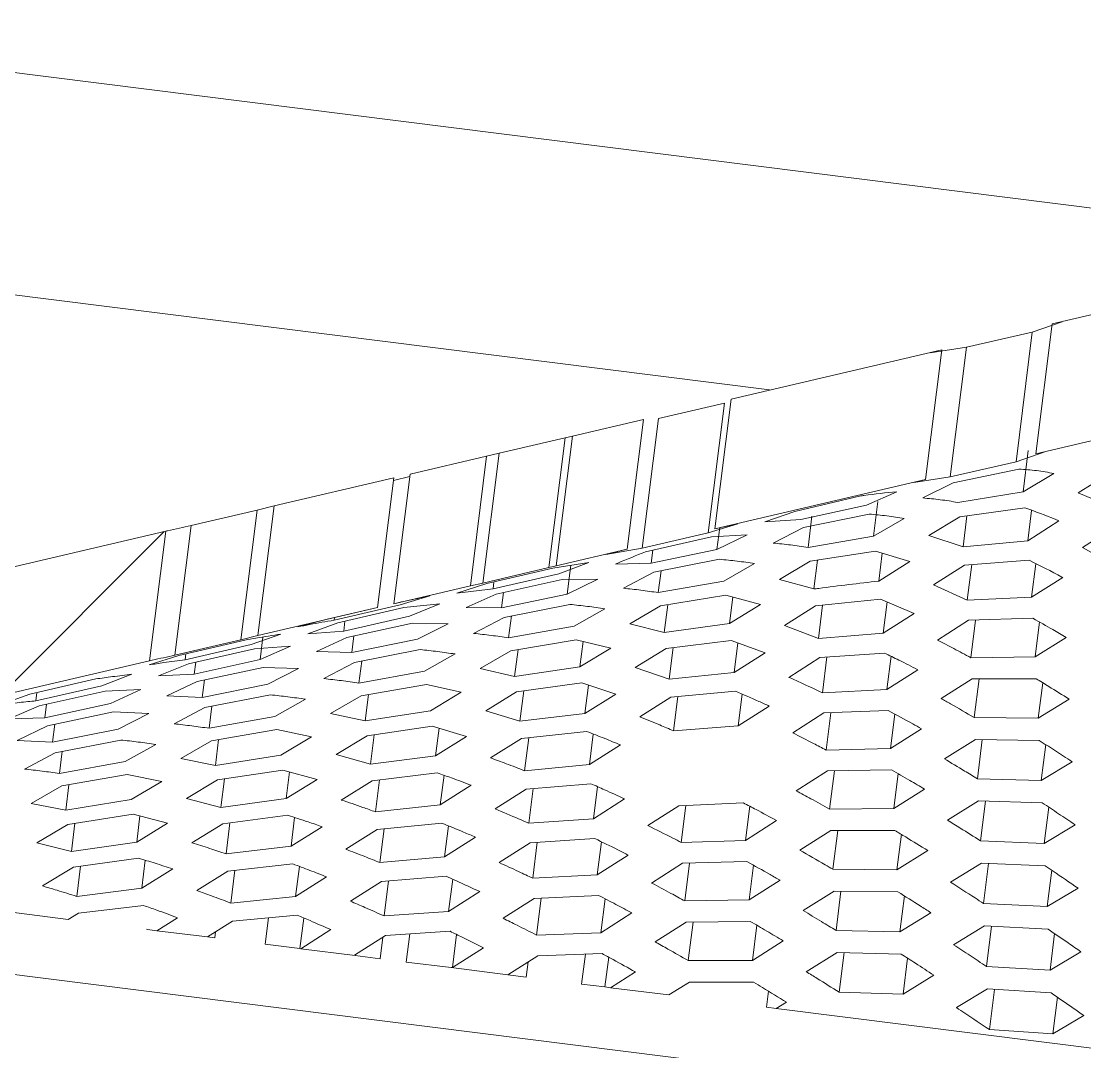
# Model space of a CAD drawing. Extents: x 14808 to 20058, y -13198 to -11680.
# Drawn here: x 18847.404 to 18849.573, y -12641.851 to -12639.749 of the extents above; entities that cross this region are included whole.
import ezdxf

# ---------------------------------------------------------------- set-up
doc = ezdxf.new("R2010")
doc.units = 0
doc.header["$LTSCALE"] = 7
doc.header["$MEASUREMENT"] = 0
doc.layers.get('0').update_dxf_attribs({"color": 2, "linetype": 'CONTINUOUS'})
pattern_1 = [(45, (19527.8971, -12569.0005), (-1.122532, 1.122532), [])]

msp = doc.modelspace()

# ---------------------------------------------------------------- hatches: boundary and pattern name
at = {"linetype": 'Continuous', "lineweight": 0}
h = msp.add_hatch(dxfattribs=at)
h.set_pattern_fill('ANSI31', scale=0.5, style=0)
h.set_pattern_definition(pattern_1)
h.paths.add_polyline_path([(18849.6316, -12640.3372), (18849.5067, -12640.3664), (18849.4734, -12640.6309), (18849.6449, -12640.5908), (18850.3001, -12640.6732), (18850.4563, -12640.7544), (18850.4895, -12640.4899), (18850.3757, -12640.4307)], flags=0)
h = msp.add_hatch(dxfattribs=at)
h.set_pattern_fill('ANSI31', scale=0.5, style=0)
h.set_pattern_definition(pattern_1)
h.paths.add_polyline_path([(18847.2781, -12641.1441), (18847.6656, -12641.0535), (18847.6989, -12640.789), (18847.3113, -12640.8796)], flags=0)
h = msp.add_hatch(dxfattribs=at)
h.set_pattern_fill('ANSI31', color=2, scale=20, style=0)
h.set_pattern_definition([(45, (42.8808, 0), (-1.76776695, 1.76776695), [])])
edge = h.paths.add_edge_path(flags=0)
edge.add_line((18849.0166, -12645.5512), (18849.6811, -12645.6347))
edge.add_arc((18849.7122, -12645.3867), 0.25, 262.8349, 347.4791)
edge.add_line((18849.9563, -12645.4409), (18850.3424, -12643.7021))
edge.add_line((18850.3424, -12643.7021), (18851.7067, -12643.8736))
edge.add_line((18851.7067, -12643.8736), (18851.6132, -12644.6178))
edge.add_line((18851.6132, -12644.6178), (18852.5155, -12644.7312))
edge.add_arc((18852.5779, -12644.2351), 0.5, 262.8349, 348.7493)
edge.add_line((18853.0682, -12644.3327), (18853.3197, -12643.0685))
edge.add_line((18853.3197, -12643.0685), (18854.0639, -12643.1621))
edge.add_line((18854.0639, -12643.1621), (18854.1886, -12642.1699))
edge.add_line((18854.1886, -12642.1699), (18853.8785, -12642.1309))
edge.add_line((18853.8785, -12642.1309), (18853.8318, -12642.503))
edge.add_line((18853.8318, -12642.503), (18853.8938, -12642.5108))
edge.add_line((18853.8938, -12642.5108), (18853.847, -12642.8828))
edge.add_line((18853.847, -12642.8828), (18852.9083, -12642.7648))
edge.add_line((18852.9083, -12642.7648), (18852.7773, -12643.8066))
edge.add_line((18852.7773, -12643.8066), (18852.1037, -12643.722))
edge.add_line((18852.1037, -12643.722), (18852.1567, -12643.3003))
edge.add_line((18852.1567, -12643.3003), (18848.1619, -12642.7981))
edge.add_line((18848.1619, -12642.7981), (18848.2398, -12642.178))
edge.add_line((18848.2398, -12642.178), (18847.2737, -12642.0565))
edge.add_line((18847.2737, -12642.0565), (18847.1428, -12643.0983))
edge.add_line((18847.1428, -12643.0983), (18846.4691, -12643.0136))
edge.add_line((18846.4691, -12643.0136), (18846.6001, -12641.9718))
edge.add_line((18846.6001, -12641.9718), (18845.6614, -12641.8538))
edge.add_line((18845.6614, -12641.8538), (18845.7082, -12641.4818))
edge.add_line((18845.7082, -12641.4818), (18845.7702, -12641.4896))
edge.add_line((18845.7702, -12641.4896), (18845.817, -12641.1175))
edge.add_line((18845.817, -12641.1175), (18845.5069, -12641.0785))
edge.add_line((18845.5069, -12641.0785), (18845.3822, -12642.0707))
edge.add_line((18845.3822, -12642.0707), (18846.1263, -12642.1642))
edge.add_line((18846.1263, -12642.1642), (18846.0571, -12643.4513))
edge.add_arc((18846.5564, -12643.4781), 0.5, 176.9205, 262.8349)
edge.add_line((18846.494, -12643.9742), (18847.3963, -12644.0877))
edge.add_line((18847.3963, -12644.0877), (18847.4899, -12643.3435))
edge.add_line((18847.4899, -12643.3435), (18848.8542, -12643.515))
edge.add_line((18848.8542, -12643.515), (18848.7979, -12645.2952))
edge.add_arc((18849.0478, -12645.3031), 0.25, 178.1908, 262.8349)

# ---------------------------------------------------------------- linework, layer by layer
at = {"color": 7, "linetype": 'Continuous', "lineweight": 15}
for p, q in [((18853.5013, -12640.6221), (18846.5559, -12639.749)), ((18848.9307, -12640.501), (18846.2518, -12640.1643)), ((18849.6316, -12640.3372), (18849.5067, -12640.3664)), ((18849.4665, -12640.3828), (18849.5273, -12640.3619)), ((18849.5067, -12640.3664), (18849.4734, -12640.6309)), ((18849.332, -12640.4136), (18849.4665, -12640.3828)), ((18849.4665, -12640.3828), (18849.4332, -12640.6473)), ((18849.282, -12640.4189), (18848.8521, -12640.5194)), ((18849.2487, -12640.6834), (18849.282, -12640.4189)), ((18849.2581, -12640.425), (18849.332, -12640.4136)), ((18849.332, -12640.4136), (18849.2987, -12640.6781)), ((18848.7039, -12640.5592), (18848.8385, -12640.5279)), ((18848.8385, -12640.5279), (18848.8052, -12640.7924)), ((18848.8521, -12640.5194), (18848.8189, -12640.7839)), ((18848.6734, -12640.5612), (18848.5285, -12640.5951)), ((18848.6401, -12640.8257), (18848.6734, -12640.5612)), ((18848.7039, -12640.5592), (18848.6706, -12640.8238)), ((18849.6449, -12640.5908), (18849.4734, -12640.6309)), ((18848.5136, -12640.5986), (18848.379, -12640.6302)), ((18848.5136, -12640.5986), (18848.4803, -12640.8632)), ((18848.4952, -12640.8596), (18848.5285, -12640.5951)), ((18848.5285, -12640.5951), (18848.5136, -12640.5986)), ((18848.3534, -12640.636), (18848.1976, -12640.6724)), ((18848.3534, -12640.636), (18848.3202, -12640.9005)), ((18848.379, -12640.6302), (18848.3457, -12640.8947)), ((18848.379, -12640.6302), (18848.3534, -12640.636)), ((18849.4332, -12640.6473), (18849.4941, -12640.6264)), ((18849.4583, -12640.6246), (18849.4477, -12640.7085)), ((18849.4941, -12640.6264), (18849.4734, -12640.6309)), ((18849.2987, -12640.6781), (18849.4332, -12640.6473)), ((18848.1969, -12640.6776), (18848.1635, -12640.6854)), ((18848.1643, -12640.9369), (18848.1976, -12640.6724)), ((18849.2248, -12640.6895), (18849.2987, -12640.6781)), ((18849.4393, -12640.6624), (18849.3051, -12640.6906)), ((18849.4477, -12640.7085), (18849.5106, -12640.6713)), ((18849.5603, -12640.711), (18849.6235, -12640.6712)), ((18848.1642, -12640.6802), (18847.9199, -12640.7373)), ((18848.1642, -12640.6802), (18848.1309, -12640.9447)), ((18849.2487, -12640.6834), (18848.8189, -12640.7839)), ((18849.2487, -12640.6834), (18849.2248, -12640.6895)), ((18849.3051, -12640.6906), (18849.243, -12640.7213)), ((18849.1164, -12640.7172), (18848.9818, -12640.7486)), ((18849.1284, -12640.7356), (18849.1899, -12640.7086)), ((18849.3143, -12640.7303), (18849.4477, -12640.7085)), ((18849.6291, -12640.7404), (18849.5603, -12640.711)), ((18847.8853, -12640.7458), (18847.9199, -12640.7373)), ((18847.9199, -12640.7373), (18847.8867, -12641.0018)), ((18848.994, -12640.7649), (18849.1284, -12640.7356)), ((18849.1514, -12640.7286), (18849.1425, -12640.7993)), ((18849.3186, -12640.7595), (18849.4515, -12640.7414)), ((18847.7507, -12640.7773), (18847.8853, -12640.7458)), ((18847.8853, -12640.7458), (18847.8521, -12641.0103)), ((18848.9818, -12640.7486), (18848.9209, -12640.7699)), ((18848.9209, -12640.7699), (18848.994, -12640.7649)), ((18849.1339, -12640.7541), (18848.9999, -12640.7814)), ((18849.017, -12640.7583), (18849.009, -12640.8222)), ((18849.1425, -12640.7993), (18849.2053, -12640.7631)), ((18849.2556, -12640.7978), (18849.3186, -12640.7595)), ((18849.3331, -12640.7575), (18849.3252, -12640.8208)), ((18849.4651, -12640.7466), (18849.4574, -12640.8084)), ((18847.7507, -12640.7773), (18847.7174, -12641.0419)), ((18848.8052, -12640.7924), (18848.8658, -12640.7737)), ((18848.8658, -12640.7737), (18848.8189, -12640.7839)), ((18848.8288, -12640.7818), (18848.8232, -12640.8261)), ((18848.9999, -12640.7814), (18848.9376, -12640.8133)), ((18849.5207, -12640.768), (18849.4574, -12640.8084)), ((18849.5685, -12640.8224), (18849.6318, -12640.782)), ((18847.6989, -12640.789), (18847.3113, -12640.8796)), ((18847.6656, -12641.0535), (18847.6989, -12640.789)), ((18848.6706, -12640.8238), (18848.8052, -12640.7924)), ((18848.8122, -12640.8003), (18848.6776, -12640.831)), ((18848.8851, -12640.7967), (18848.8122, -12640.8003)), ((18848.8232, -12640.8261), (18848.8851, -12640.7967)), ((18849.009, -12640.8222), (18849.1425, -12640.7993)), ((18849.3252, -12640.8208), (18849.2556, -12640.7978)), ((18849.4574, -12640.8084), (18849.3252, -12640.8208)), ((18848.6401, -12640.8257), (18848.4952, -12640.8596)), ((18848.5965, -12640.8368), (18848.6706, -12640.8238)), ((18848.6401, -12640.8257), (18848.5965, -12640.8368)), ((18848.6889, -12640.8545), (18848.8232, -12640.8261)), ((18848.6923, -12640.8276), (18848.6889, -12640.8545)), ((18849.0134, -12640.85), (18849.1467, -12640.8296)), ((18849.1467, -12640.8296), (18849.2164, -12640.8511)), ((18849.6362, -12640.8599), (18849.5685, -12640.8224)), ((18848.562, -12640.8528), (18848.4881, -12640.8641)), ((18848.501, -12640.8758), (18848.562, -12640.8528)), ((18848.8286, -12640.8462), (18848.6946, -12640.8729)), ((18848.9505, -12640.8874), (18849.0134, -12640.85)), ((18849.028, -12640.8478), (18849.0205, -12640.9069)), ((18849.1604, -12640.8339), (18849.1532, -12640.8908)), ((18849.2164, -12640.8511), (18849.1532, -12640.8908)), ((18849.3284, -12640.8582), (18849.4603, -12640.8484)), ((18848.4803, -12640.8632), (18848.3457, -12640.8947)), ((18848.4881, -12640.8641), (18848.3535, -12640.8957)), ((18848.4952, -12640.8596), (18848.4803, -12640.8632)), ((18848.5253, -12640.8584), (18848.5179, -12640.9174)), ((18848.6163, -12640.8561), (18848.6889, -12640.8545)), ((18848.6946, -12640.8729), (18848.6323, -12640.9054)), ((18848.7092, -12640.87), (18848.7036, -12640.9143)), ((18848.8372, -12640.8909), (18848.8999, -12640.8551)), ((18849.2651, -12640.8985), (18849.3284, -12640.8582)), ((18849.3428, -12640.8571), (18849.3337, -12640.9295)), ((18849.4737, -12640.8553), (18849.4651, -12640.9236)), ((18848.3535, -12640.8957), (18848.2929, -12640.9153)), ((18848.3457, -12640.8947), (18848.3202, -12640.9005)), ((18848.3664, -12640.9065), (18848.501, -12640.8758)), ((18848.3682, -12640.8922), (18848.3664, -12640.9065)), ((18848.5074, -12640.8875), (18848.373, -12640.9174)), ((18848.58, -12640.8868), (18848.5074, -12640.8875)), ((18848.5179, -12640.9174), (18848.58, -12640.8868)), ((18848.7036, -12640.9143), (18848.8372, -12640.8909)), ((18849.0205, -12640.9069), (18848.9505, -12640.8874)), ((18849.5284, -12640.8833), (18849.4651, -12640.9236)), ((18848.3202, -12640.9005), (18848.1643, -12640.9369)), ((18848.2929, -12640.9153), (18848.3664, -12640.9065)), ((18848.373, -12640.9174), (18848.3114, -12640.9447)), ((18848.3877, -12640.9141), (18848.3838, -12640.9452)), ((18848.3838, -12640.9452), (18848.5179, -12640.9174)), ((18849.3337, -12640.9295), (18849.2651, -12640.8985)), ((18848.177, -12640.939), (18848.0424, -12640.9705)), ((18848.2375, -12640.921), (18848.177, -12640.939)), ((18848.2577, -12640.937), (18848.1842, -12640.9446)), ((18848.1963, -12640.9625), (18848.2577, -12640.937)), ((18848.5232, -12640.9383), (18848.3892, -12640.9648)), ((18848.7082, -12640.9413), (18848.8415, -12640.9197)), ((18848.7227, -12640.9389), (18848.7156, -12640.9955)), ((18848.8415, -12640.9197), (18848.9117, -12640.9383)), ((18848.8553, -12640.9234), (18848.8486, -12640.9772)), ((18848.9117, -12640.9383), (18848.8486, -12640.9772)), ((18849.0241, -12640.9415), (18849.1565, -12640.9275)), ((18849.0386, -12640.94), (18849.03, -12641.008)), ((18849.1565, -12640.9275), (18849.2253, -12640.9568)), ((18849.1701, -12640.9333), (18849.162, -12640.9973)), ((18849.4651, -12640.9236), (18849.3337, -12640.9295)), ((18848.1309, -12640.9447), (18847.8867, -12641.0018)), ((18848.0283, -12640.9687), (18848.1309, -12640.9447)), ((18848.1842, -12640.9446), (18848.0497, -12640.9757)), ((18848.3114, -12640.9447), (18848.3838, -12640.9452)), ((18848.4038, -12640.9619), (18848.3982, -12641.0065)), ((18848.5319, -12640.9827), (18848.5946, -12640.9473)), ((18848.6453, -12640.9781), (18848.7082, -12640.9413)), ((18848.9609, -12640.9812), (18849.0241, -12640.9415)), ((18849.2253, -12640.9568), (18849.162, -12640.9973)), ((18847.9682, -12640.9842), (18848.0283, -12640.9687)), ((18848.0497, -12640.9757), (18847.9886, -12640.9984)), ((18848.043, -12640.9653), (18848.0424, -12640.9705)), ((18848.0618, -12640.9926), (18848.1963, -12640.9625)), ((18848.0644, -12640.9723), (18848.0618, -12640.9926)), ((18848.2024, -12640.9766), (18848.0681, -12641.0059)), ((18848.2747, -12640.9777), (18848.2024, -12640.9766)), ((18848.2126, -12641.009), (18848.2747, -12640.9777)), ((18848.3892, -12640.9648), (18848.3269, -12640.9975)), ((18848.3982, -12641.0065), (18848.5319, -12640.9827)), ((18848.7156, -12640.9955), (18848.6453, -12640.9781)), ((18848.8486, -12640.9772), (18848.7156, -12640.9955)), ((18849.03, -12641.008), (18848.9609, -12640.9812)), ((18849.3364, -12640.9708), (18849.2731, -12641.0113)), ((18849.4676, -12640.9666), (18849.3364, -12640.9708)), ((18849.3507, -12640.9703), (18849.3411, -12641.0471)), ((18849.4809, -12640.9742), (18849.472, -12641.0455)), ((18847.8521, -12641.0103), (18847.8867, -12641.0018)), ((18847.9339, -12640.9989), (18847.873, -12641.0201)), ((18847.8971, -12641.0049), (18847.8913, -12641.0509)), ((18847.9886, -12640.9984), (18848.0618, -12640.9926)), ((18848.0827, -12641.0027), (18848.0785, -12641.0364)), ((18849.162, -12640.9973), (18849.03, -12641.008)), ((18847.7174, -12641.0419), (18847.8521, -12641.0103)), ((18847.7252, -12641.0428), (18847.8599, -12641.0113)), ((18847.873, -12641.0201), (18847.7385, -12641.0512)), ((18847.953, -12641.0238), (18847.8799, -12641.0287)), ((18847.8913, -12641.0509), (18847.953, -12641.0238)), ((18848.0681, -12641.0059), (18848.0063, -12641.0345)), ((18848.0785, -12641.0364), (18848.2126, -12641.009)), ((18848.4028, -12641.0329), (18848.5363, -12641.0106)), ((18848.5363, -12641.0106), (18848.6067, -12641.0274)), ((18848.5502, -12641.0139), (18848.5437, -12641.0657)), ((18848.7194, -12641.0282), (18848.8522, -12641.0117)), ((18848.7339, -12641.0264), (18848.7258, -12641.091)), ((18848.8522, -12641.0117), (18848.9214, -12641.0372)), ((18848.8658, -12641.0167), (18848.8582, -12641.0774)), ((18849.472, -12641.0455), (18849.5352, -12641.0058)), ((18847.6647, -12641.0617), (18847.7252, -12641.0428)), ((18847.7399, -12641.0394), (18847.7385, -12641.0512)), ((18847.8799, -12641.0287), (18847.7453, -12641.0594)), ((18848.0063, -12641.0345), (18848.0785, -12641.0364)), ((18848.2178, -12641.0305), (18848.0839, -12641.0567)), ((18848.2265, -12641.0747), (18848.2892, -12641.0394)), ((18848.3401, -12641.0693), (18848.4028, -12641.0329)), ((18848.4174, -12641.0305), (18848.4105, -12641.0853)), ((18848.6067, -12641.0274), (18848.5437, -12641.0657)), ((18848.6563, -12641.0673), (18848.7194, -12641.0282)), ((18848.9214, -12641.0372), (18848.8582, -12641.0774)), ((18849.0331, -12641.0466), (18848.9698, -12641.0871)), ((18849.1649, -12641.0376), (18849.0331, -12641.0466)), ((18849.0475, -12641.0456), (18849.0383, -12641.1187)), ((18849.1783, -12641.0442), (18849.1698, -12641.1122)), ((18849.3411, -12641.0471), (18849.472, -12641.0455)), ((18847.6656, -12641.0535), (18847.2781, -12641.1441)), ((18847.7453, -12641.0594), (18847.684, -12641.0841)), ((18847.757, -12641.0805), (18847.8913, -12641.0509)), ((18847.76, -12641.0561), (18847.757, -12641.0805)), ((18847.8973, -12641.0667), (18847.763, -12641.0955)), ((18847.9695, -12641.0691), (18847.8973, -12641.0667)), ((18847.9073, -12641.1008), (18847.9695, -12641.0691)), ((18848.0839, -12641.0567), (18848.0215, -12641.0897)), ((18848.0985, -12641.0539), (18848.0929, -12641.0987)), ((18848.4105, -12641.0853), (18848.3401, -12641.0693)), ((18848.5437, -12641.0657), (18848.4105, -12641.0853)), ((18848.7258, -12641.091), (18848.6563, -12641.0673)), ((18847.4215, -12641.1217), (18847.5561, -12641.0904)), ((18847.6298, -12641.0808), (18847.5687, -12641.1042)), ((18847.684, -12641.0841), (18847.757, -12641.0805)), ((18848.0929, -12641.0987), (18848.2265, -12641.0747)), ((18848.8582, -12641.0774), (18848.7258, -12641.091)), ((18849.1698, -12641.1122), (18849.2331, -12641.0718)), ((18849.2803, -12641.1304), (18849.3436, -12641.0903)), ((18849.3436, -12641.0903), (18849.4743, -12641.0899)), ((18849.3579, -12641.0903), (18849.3479, -12641.1692)), ((18847.5687, -12641.1042), (18847.4341, -12641.135)), ((18847.6481, -12641.1122), (18847.5752, -12641.1152)), ((18847.5863, -12641.1404), (18847.6481, -12641.1122)), ((18847.763, -12641.0955), (18847.7011, -12641.125)), ((18847.7777, -12641.0923), (18847.7732, -12641.1279)), ((18847.7732, -12641.1279), (18847.9073, -12641.1008)), ((18848.0975, -12641.1247), (18848.231, -12641.1019)), ((18848.231, -12641.1019), (18848.3015, -12641.1175)), ((18848.4145, -12641.1167), (18848.5475, -12641.0985)), ((18848.5475, -12641.0985), (18848.617, -12641.1214)), ((18848.5612, -12641.103), (18848.5539, -12641.1611)), ((18849.0383, -12641.1187), (18849.1698, -12641.1122)), ((18849.4876, -12641.098), (18849.4784, -12641.1706)), ((18847.3607, -12641.143), (18847.4215, -12641.1217)), ((18847.4362, -12641.1183), (18847.4341, -12641.135)), ((18847.5752, -12641.1152), (18847.4407, -12641.1454)), ((18847.7011, -12641.125), (18847.7732, -12641.1279)), ((18847.9124, -12641.1227), (18847.7785, -12641.1488)), ((18847.9212, -12641.1667), (18847.9838, -12641.1316)), ((18848.0348, -12641.1608), (18848.0975, -12641.1247)), ((18848.1121, -12641.1222), (18848.1054, -12641.1758)), ((18848.3015, -12641.1175), (18848.2386, -12641.1552)), ((18848.3515, -12641.1552), (18848.4145, -12641.1167)), ((18848.429, -12641.1147), (18848.4212, -12641.1768)), ((18848.617, -12641.1214), (18848.5539, -12641.1611)), ((18848.7291, -12641.1277), (18848.6659, -12641.1678)), ((18848.8613, -12641.1155), (18848.7291, -12641.1277)), ((18848.7435, -12641.1263), (18848.7348, -12641.1962)), ((18848.8748, -12641.1214), (18848.8667, -12641.1863)), ((18849.5415, -12641.1316), (18849.4784, -12641.1706)), ((18847.4407, -12641.1454), (18847.3793, -12641.1716)), ((18847.452, -12641.1695), (18847.5863, -12641.1404)), ((18847.4554, -12641.1421), (18847.452, -12641.1695)), ((18847.7785, -12641.1488), (18847.7161, -12641.1819)), ((18847.7931, -12641.1459), (18847.7875, -12641.1909)), ((18848.2386, -12641.1552), (18848.1054, -12641.1758)), ((18848.4212, -12641.1768), (18848.3515, -12641.1552)), ((18848.8667, -12641.1863), (18848.93, -12641.1458)), ((18849.0411, -12641.1598), (18849.1724, -12641.1546)), ((18847.3793, -12641.1716), (18847.452, -12641.1695)), ((18847.5921, -12641.1574), (18847.4579, -12641.1857)), ((18847.6642, -12641.1606), (18847.5921, -12641.1574)), ((18847.6019, -12641.1927), (18847.6642, -12641.1606)), ((18847.7875, -12641.1909), (18847.9212, -12641.1667)), ((18848.1054, -12641.1758), (18848.0348, -12641.1608)), ((18848.5539, -12641.1611), (18848.4212, -12641.1768)), ((18848.9778, -12641.2003), (18849.0411, -12641.1598)), ((18849.0554, -12641.1592), (18849.0458, -12641.2353)), ((18849.1857, -12641.1619), (18849.1769, -12641.232)), ((18849.4784, -12641.1706), (18849.3479, -12641.1692)), ((18847.4579, -12641.1857), (18847.3959, -12641.2159)), ((18847.4725, -12641.1827), (18847.4679, -12641.2196)), ((18847.4679, -12641.2196), (18847.6019, -12641.1927)), ((18847.7922, -12641.2167), (18847.9257, -12641.1935)), ((18847.9257, -12641.1935), (18847.9964, -12641.2082)), ((18848.1095, -12641.2062), (18848.2426, -12641.1869)), ((18848.2426, -12641.1869), (18848.3124, -12641.2079)), ((18848.2563, -12641.191), (18848.2493, -12641.2471)), ((18848.5572, -12641.1974), (18848.4247, -12641.2119)), ((18848.7348, -12641.1962), (18848.8667, -12641.1863)), ((18849.2402, -12641.1919), (18849.1769, -12641.232)), ((18847.3959, -12641.2159), (18847.4679, -12641.2196)), ((18847.6071, -12641.2149), (18847.4731, -12641.2409)), ((18847.7295, -12641.2525), (18847.7922, -12641.2167)), ((18847.8067, -12641.2141), (18847.8001, -12641.2667)), ((18847.9964, -12641.2082), (18847.9335, -12641.2455)), ((18848.0465, -12641.2443), (18848.1095, -12641.2062)), ((18848.124, -12641.2041), (18848.1164, -12641.2642)), ((18848.3124, -12641.2079), (18848.2493, -12641.2471)), ((18848.4247, -12641.2119), (18848.3615, -12641.2515)), ((18848.4392, -12641.2103), (18848.4308, -12641.2775)), ((18848.5708, -12641.2027), (18848.563, -12641.2652)), ((18849.2871, -12641.2532), (18849.3503, -12641.2136)), ((18849.3503, -12641.2136), (18849.4807, -12641.2158)), ((18849.3645, -12641.2138), (18849.3544, -12641.2941)), ((18847.4731, -12641.2409), (18847.4107, -12641.2742)), ((18847.4878, -12641.238), (18847.4821, -12641.2831)), ((18847.6158, -12641.2588), (18847.6784, -12641.2239)), ((18848.563, -12641.2652), (18848.6262, -12641.2249)), ((18849.1769, -12641.232), (18849.0458, -12641.2353)), ((18849.4939, -12641.2243), (18849.4846, -12641.2977)), ((18847.4821, -12641.2831), (18847.6158, -12641.2588)), ((18847.8001, -12641.2667), (18847.7295, -12641.2525)), ((18847.9335, -12641.2455), (18847.8001, -12641.2667)), ((18848.1164, -12641.2642), (18848.0465, -12641.2443)), ((18848.2493, -12641.2471), (18848.1164, -12641.2642)), ((18848.4308, -12641.2775), (18848.563, -12641.2652)), ((18849.5477, -12641.2592), (18849.4846, -12641.2977)), ((18847.4868, -12641.3087), (18847.6204, -12641.2853)), ((18847.6204, -12641.2853), (18847.6911, -12641.2993)), ((18847.8043, -12641.2964), (18847.9375, -12641.2763)), ((18847.9375, -12641.2763), (18848.0075, -12641.2957)), ((18847.9513, -12641.2801), (18847.9445, -12641.3345)), ((18848.2528, -12641.282), (18848.1201, -12641.298)), ((18848.2665, -12641.2868), (18848.2589, -12641.3472)), ((18848.9851, -12641.3183), (18849.0484, -12641.278)), ((18849.0484, -12641.278), (18849.1794, -12641.2756)), ((18849.0627, -12641.2777), (18849.0529, -12641.3557)), ((18849.1927, -12641.2833), (18849.1837, -12641.3549)), ((18847.4241, -12641.3443), (18847.4868, -12641.3087)), ((18847.5014, -12641.3061), (18847.4949, -12641.358)), ((18847.6911, -12641.2993), (18847.6283, -12641.3363)), ((18847.7414, -12641.3341), (18847.8043, -12641.2964)), ((18847.8189, -12641.2942), (18847.8115, -12641.3528)), ((18848.0075, -12641.2957), (18847.9445, -12641.3345)), ((18848.1201, -12641.298), (18848.057, -12641.3373)), ((18848.1346, -12641.2963), (18848.1264, -12641.3613)), ((18848.2589, -12641.3472), (18848.3221, -12641.3072)), ((18848.4339, -12641.3152), (18848.566, -12641.304)), ((18849.4846, -12641.2977), (18849.3544, -12641.2941)), ((18848.3707, -12641.3555), (18848.4339, -12641.3152)), ((18848.4484, -12641.314), (18848.4395, -12641.3848)), ((18848.5795, -12641.3099), (18848.5713, -12641.3754)), ((18849.2468, -12641.3152), (18849.1837, -12641.3549)), ((18847.4949, -12641.358), (18847.4241, -12641.3443)), ((18847.6283, -12641.3363), (18847.4949, -12641.358)), ((18847.8115, -12641.3528), (18847.7414, -12641.3341)), ((18847.9445, -12641.3345), (18847.8115, -12641.3528)), ((18848.1264, -12641.3613), (18848.2589, -12641.3472)), ((18848.6346, -12641.3349), (18848.5713, -12641.3754)), ((18848.6824, -12641.3894), (18848.7457, -12641.3489)), ((18848.7457, -12641.3489), (18848.8771, -12641.3431)), ((18848.76, -12641.3482), (18848.7505, -12641.4239)), ((18848.8905, -12641.3501), (18848.8817, -12641.4197)), ((18849.3567, -12641.3391), (18849.2936, -12641.3783)), ((18849.4868, -12641.3433), (18849.3567, -12641.3391)), ((18849.3709, -12641.3396), (18849.3607, -12641.4206)), ((18849.5, -12641.352), (18849.4907, -12641.4258)), ((18847.4991, -12641.387), (18847.6324, -12641.3663)), ((18847.6324, -12641.3663), (18847.7026, -12641.3846)), ((18847.6462, -12641.3699), (18847.6396, -12641.423)), ((18847.9481, -12641.3683), (18847.8153, -12641.3856)), ((18847.9618, -12641.3728), (18847.9545, -12641.4314)), ((18849.1837, -12641.3549), (18849.0529, -12641.3557)), ((18847.4362, -12641.4244), (18847.4991, -12641.387)), ((18847.5137, -12641.3848), (18847.5065, -12641.4421)), ((18847.7026, -12641.3846), (18847.6396, -12641.423)), ((18847.8153, -12641.3856), (18847.7522, -12641.4245)), ((18847.8298, -12641.3837), (18847.8219, -12641.4469)), ((18847.9545, -12641.4314), (18848.0177, -12641.3917)), ((18848.1298, -12641.3977), (18848.2621, -12641.3846)), ((18848.2757, -12641.3901), (18848.2677, -12641.4535)), ((18848.5713, -12641.3754), (18848.4395, -12641.3848)), ((18848.945, -12641.3794), (18848.8817, -12641.4197)), ((18849.4907, -12641.4258), (18849.5537, -12641.3878)), ((18848.0665, -12641.4377), (18848.1298, -12641.3977)), ((18848.1442, -12641.3963), (18848.1356, -12641.465)), ((18848.331, -12641.4131), (18848.2677, -12641.4535)), ((18848.4424, -12641.4244), (18848.5741, -12641.4159)), ((18849.0553, -12641.3994), (18848.9921, -12641.4394)), ((18849.186, -12641.3993), (18849.0553, -12641.3994)), ((18849.0696, -12641.3994), (18849.0596, -12641.4786)), ((18849.1993, -12641.4073), (18849.1902, -12641.4798)), ((18847.5065, -12641.4421), (18847.4362, -12641.4244)), ((18847.6396, -12641.423), (18847.5065, -12641.4421)), ((18847.8219, -12641.4469), (18847.9545, -12641.4314)), ((18848.3791, -12641.4649), (18848.4424, -12641.4244)), ((18848.4568, -12641.4235), (18848.4475, -12641.497)), ((18848.5876, -12641.4225), (18848.5791, -12641.49)), ((18848.8817, -12641.4197), (18848.7505, -12641.4239)), ((18849.3607, -12641.4206), (18849.4907, -12641.4258)), ((18847.6434, -12641.4559), (18847.5104, -12641.4741)), ((18847.6571, -12641.4601), (18847.6499, -12641.5172)), ((18848.2677, -12641.4535), (18848.1356, -12641.465)), ((18848.6424, -12641.4495), (18848.5791, -12641.49)), ((18849.1902, -12641.4798), (18849.2533, -12641.4405)), ((18847.5104, -12641.4741), (18847.4473, -12641.5126)), ((18847.5249, -12641.4721), (18847.5172, -12641.5338)), ((18847.6499, -12641.5172), (18847.7131, -12641.4778)), ((18847.7622, -12641.5219), (18847.8254, -12641.4822)), ((18847.8254, -12641.4822), (18847.9579, -12641.4676)), ((18847.8398, -12641.4806), (18847.8314, -12641.5475)), ((18847.9715, -12641.4727), (18847.9637, -12641.5344)), ((18848.7531, -12641.4662), (18848.6899, -12641.5066)), ((18848.8842, -12641.4628), (18848.7531, -12641.4662)), ((18848.7674, -12641.4658), (18848.7577, -12641.5432)), ((18848.8976, -12641.4703), (18848.8887, -12641.541)), ((18849.0596, -12641.4786), (18849.1902, -12641.4798)), ((18849.3629, -12641.4661), (18849.2998, -12641.5049)), ((18849.4929, -12641.4718), (18849.3629, -12641.4661)), ((18849.3771, -12641.4668), (18849.3669, -12641.5483)), ((18849.506, -12641.4806), (18849.4967, -12641.5547)), ((18848.027, -12641.4942), (18847.9637, -12641.5344)), ((18848.0754, -12641.5436), (18848.1387, -12641.5033)), ((18848.1387, -12641.5033), (18848.2707, -12641.4927)), ((18848.1531, -12641.5021), (18848.1441, -12641.5736)), ((18848.2842, -12641.4988), (18848.2759, -12641.5645)), ((18848.5791, -12641.49), (18848.4475, -12641.497)), ((18848.8887, -12641.541), (18848.9519, -12641.501)), ((18847.5, -12641.581), (18847.0116, -12641.5196)), ((18847.5172, -12641.5338), (18847.6499, -12641.5172)), ((18848.3392, -12641.524), (18848.2759, -12641.5645)), ((18849.062, -12641.523), (18848.9988, -12641.5627)), ((18849.1924, -12641.5247), (18849.062, -12641.523)), ((18849.0762, -12641.5232), (18849.0661, -12641.6033)), ((18849.4967, -12641.5547), (18849.5597, -12641.5171)), ((18853.5217, -12642.464), (18846.0803, -12641.5285)), ((18847.9637, -12641.5344), (18847.8314, -12641.5475)), ((18848.4503, -12641.538), (18848.387, -12641.5785)), ((18848.5818, -12641.5318), (18848.4503, -12641.538)), ((18848.4647, -12641.5373), (18848.4552, -12641.6128)), ((18848.5952, -12641.5388), (18848.5865, -12641.6079)), ((18848.7577, -12641.5432), (18848.8887, -12641.541)), ((18849.2057, -12641.533), (18849.1965, -12641.606)), ((18847.5, -12641.581), (18847.5208, -12641.5681)), ((18847.5208, -12641.5681), (18847.6534, -12641.5523)), ((18848.2759, -12641.5645), (18848.1441, -12641.5736)), ((18848.5865, -12641.6079), (18848.6497, -12641.5675)), ((18849.1965, -12641.606), (18849.2596, -12641.5671)), ((18849.3669, -12641.5483), (18849.4967, -12641.5547)), ((18847.7227, -12641.5773), (18847.6809, -12641.6038)), ((18847.7841, -12641.6167), (18847.8347, -12641.5846)), ((18847.8347, -12641.5846), (18847.9669, -12641.5724)), ((18847.9085, -12641.5778), (18847.9018, -12641.6315)), ((18847.9804, -12641.5781), (18847.9726, -12641.6404)), ((18848.7602, -12641.5864), (18848.697, -12641.6266)), ((18848.8911, -12641.5849), (18848.7602, -12641.5864)), ((18848.7745, -12641.5862), (18848.7646, -12641.6648)), ((18847.6615, -12641.6013), (18847.6593, -12641.601)), ((18847.6809, -12641.6038), (18847.6615, -12641.6013)), ((18847.7841, -12641.6167), (18847.6809, -12641.6038)), ((18847.8006, -12641.6063), (18847.799, -12641.6186)), ((18848.0357, -12641.6017), (18847.9747, -12641.6407)), ((18848.2788, -12641.6051), (18848.147, -12641.6134)), ((18848.1966, -12641.6103), (18848.1894, -12641.6677)), ((18848.2922, -12641.6116), (18848.2837, -12641.6791)), ((18848.4552, -12641.6128), (18848.5865, -12641.6079)), ((18848.9044, -12641.5926), (18848.8954, -12641.6643)), ((18849.0661, -12641.6033), (18849.1965, -12641.606)), ((18849.306, -12641.6325), (18849.369, -12641.5941)), ((18849.369, -12641.5941), (18849.4988, -12641.6009)), ((18849.3832, -12641.5948), (18849.3729, -12641.6767)), ((18849.512, -12641.6099), (18849.5026, -12641.6842)), ((18847.799, -12641.6186), (18847.7841, -12641.6167)), ((18847.9726, -12641.6404), (18847.9018, -12641.6315)), ((18848.147, -12641.6134), (18848.0837, -12641.6539)), ((18848.1415, -12641.617), (18848.136, -12641.661)), ((18848.8954, -12641.6643), (18848.9585, -12641.6246)), ((18847.9747, -12641.6407), (18847.9726, -12641.6404)), ((18848.0851, -12641.6546), (18847.9747, -12641.6407)), ((18848.0837, -12641.6539), (18848.0851, -12641.6546)), ((18848.0851, -12641.6546), (18848.136, -12641.661)), ((18848.2837, -12641.6791), (18848.347, -12641.6386)), ((18848.4578, -12641.6548), (18848.3968, -12641.6938)), ((18848.589, -12641.6506), (18848.4578, -12641.6548)), ((18848.5548, -12641.6517), (18848.5471, -12641.7127)), ((18849.0053, -12641.6875), (18849.0684, -12641.6482)), ((18849.0684, -12641.6482), (18849.1987, -12641.6514)), ((18849.0827, -12641.6486), (18849.0725, -12641.7293)), ((18849.5655, -12641.6468), (18849.5026, -12641.6842)), ((18848.1894, -12641.6677), (18848.2811, -12641.6792)), ((18848.4379, -12641.6675), (18848.434, -12641.6984)), ((18848.6024, -12641.6579), (18848.5947, -12641.7186)), ((18848.7646, -12641.6648), (18848.8954, -12641.6643)), ((18849.2119, -12641.6599), (18849.2027, -12641.7333)), ((18849.5026, -12641.6842), (18849.3729, -12641.6767)), ((18848.2811, -12641.6792), (18848.2837, -12641.6791)), ((18848.3968, -12641.6938), (18848.2811, -12641.6792)), ((18848.3968, -12641.6938), (18848.434, -12641.6984)), ((18848.6062, -12641.7201), (18848.6568, -12641.688)), ((18849.2657, -12641.6947), (18849.2027, -12641.7333)), ((18848.5471, -12641.7127), (18848.5947, -12641.7186)), ((18848.5947, -12641.7186), (18848.6062, -12641.7201)), ((18848.7252, -12641.735), (18848.6062, -12641.7201)), ((18848.7252, -12641.735), (18848.767, -12641.7086)), ((18848.767, -12641.7086), (18848.8977, -12641.7087)), ((18848.9282, -12641.7272), (18848.924, -12641.76)), ((18849.2027, -12641.7333), (18849.0725, -12641.7293)), ((18849.3121, -12641.7608), (18849.3751, -12641.7227)), ((18849.3751, -12641.7227), (18849.5047, -12641.7305)), ((18849.3892, -12641.7236), (18849.3789, -12641.8057)), ((18849.5179, -12641.7396), (18849.5085, -12641.814)), ((18848.9443, -12641.7626), (18848.924, -12641.76)), ((18848.965, -12641.7497), (18848.9443, -12641.7626)), ((18849.6205, -12641.8476), (18848.9443, -12641.7626)), ((18849.5714, -12641.7769), (18849.5085, -12641.814)), ((18849.5085, -12641.814), (18849.3789, -12641.8057))]:
    msp.add_line(p, q, dxfattribs=at)
for points in [[(18849.5106, -12640.6713), (18849.4988, -12640.6692), (18849.4752, -12640.6649), (18849.4513, -12640.6632), (18849.4393, -12640.6624)], [(18849.243, -12640.7213), (18849.255, -12640.7223), (18849.2789, -12640.7244), (18849.3025, -12640.7283), (18849.3143, -12640.7303)], [(18849.2053, -12640.7631), (18849.1935, -12640.7612), (18849.1698, -12640.7574), (18849.1459, -12640.7552), (18849.1339, -12640.7541)], [(18848.9376, -12640.8133), (18848.9496, -12640.8144), (18848.9734, -12640.8168), (18848.9971, -12640.8204), (18849.009, -12640.8222)], [(18848.8999, -12640.8551), (18848.8881, -12640.8533), (18848.8644, -12640.8497), (18848.8405, -12640.8474), (18848.8286, -12640.8462)], [(18848.6323, -12640.9054), (18848.6442, -12640.9066), (18848.668, -12640.9091), (18848.6918, -12640.9126), (18848.7036, -12640.9143)], [(18848.5946, -12640.9473), (18848.5827, -12640.9455), (18848.559, -12640.9421), (18848.5351, -12640.9396), (18848.5232, -12640.9383)], [(18848.3269, -12640.9975), (18848.3388, -12640.9988), (18848.3626, -12641.0014), (18848.3864, -12641.0048), (18848.3982, -12641.0065)], [(18848.2892, -12641.0394), (18848.2773, -12641.0377), (18848.2536, -12641.0344), (18848.2297, -12641.0318), (18848.2178, -12641.0305)], [(18848.0215, -12641.0897), (18848.0334, -12641.0911), (18848.0572, -12641.0937), (18848.081, -12641.097), (18848.0929, -12641.0987)], [(18847.9838, -12641.1316), (18847.9719, -12641.13), (18847.9482, -12641.1267), (18847.9244, -12641.124), (18847.9124, -12641.1227)], [(18847.7161, -12641.1819), (18847.728, -12641.1833), (18847.7519, -12641.186), (18847.7756, -12641.1893), (18847.7875, -12641.1909)], [(18847.6784, -12641.2239), (18847.6665, -12641.2222), (18847.6428, -12641.2189), (18847.619, -12641.2162), (18847.6071, -12641.2149)], [(18847.4107, -12641.2742), (18847.4227, -12641.2755), (18847.4465, -12641.2783), (18847.4702, -12641.2815), (18847.4821, -12641.2831)]]:
    msp.add_open_spline(points, degree=3, dxfattribs=at)
for points, knots in [([(18849.1899, -12640.7086), (18849.1677, -12640.7107), (18849.1432, -12640.713), (18849.1186, -12640.7168), (18849.1164, -12640.7172)], [0, 0, 0, 0, 0.908757, 1, 1, 1, 1]), ([(18849.4515, -12640.7414), (18849.4726, -12640.749), (18849.4957, -12640.7573), (18849.5186, -12640.7671), (18849.5207, -12640.768)], [0, 0, 0, 0, 0.908757, 1, 1, 1, 1]), ([(18847.6989, -12640.789), (18847.7001, -12640.7887), (18847.7174, -12640.7847), (18847.7347, -12640.7809), (18847.7507, -12640.7773)], [0, 0, 0, 0, 0.0721107, 1, 1, 1, 1]), ([(18848.6776, -12640.831), (18848.6588, -12640.8385), (18848.6383, -12640.8467), (18848.6179, -12640.8554), (18848.6163, -12640.8561)], [0, 0, 0, 0, 0.922177, 1, 1, 1, 1]), ([(18849.4603, -12640.8484), (18849.4826, -12640.8595), (18849.5053, -12640.8708), (18849.5279, -12640.8831), (18849.5284, -12640.8833)], [0, 0, 0, 0, 0.979613, 1, 1, 1, 1]), ([(18849.1532, -12640.8908), (18849.1124, -12640.8955), (18849.0682, -12640.9007), (18849.024, -12640.9065), (18849.0205, -12640.9069)], [0, 0, 0, 0, 0.922177, 1, 1, 1, 1]), ([(18848.1643, -12640.9369), (18848.178, -12640.9338), (18848.2024, -12640.9282), (18848.2268, -12640.9232), (18848.2375, -12640.921)], [0, 0, 0, 0, 0.560403, 1, 1, 1, 1]), ([(18848.0424, -12640.9705), (18848.0339, -12640.9719), (18848.0092, -12640.9761), (18847.9844, -12640.981), (18847.9682, -12640.9842)], [0, 0, 0, 0, 0.343559, 1, 1, 1, 1]), ([(18849.5352, -12641.0058), (18849.5262, -12641.0004), (18849.5038, -12640.9871), (18849.4812, -12640.9743), (18849.4676, -12640.9666)], [0, 0, 0, 0, 0.399853, 1, 1, 1, 1]), ([(18847.8599, -12641.0113), (18847.8675, -12641.0099), (18847.8922, -12641.0054), (18847.9169, -12641.0015), (18847.9339, -12640.9989)], [0, 0, 0, 0, 0.31064, 1, 1, 1, 1]), ([(18849.2731, -12641.0113), (18849.2842, -12641.0169), (18849.3069, -12641.0285), (18849.3295, -12641.0408), (18849.3411, -12641.0471)], [0, 0, 0, 0, 0.487246, 1, 1, 1, 1]), ([(18847.6656, -12641.0535), (18847.6675, -12641.0531), (18847.6847, -12641.0491), (18847.702, -12641.0453), (18847.7174, -12641.0419)], [0, 0, 0, 0, 0.10781, 1, 1, 1, 1]), ([(18849.2331, -12641.0718), (18849.2202, -12641.0651), (18849.1975, -12641.0534), (18849.1747, -12641.0424), (18849.1649, -12641.0376)], [0, 0, 0, 0, 0.568317, 1, 1, 1, 1]), ([(18847.7385, -12641.0512), (18847.724, -12641.0531), (18847.6994, -12641.0563), (18847.6748, -12641.0601), (18847.6647, -12641.0617)], [0, 0, 0, 0, 0.58734, 1, 1, 1, 1]), ([(18847.5561, -12641.0904), (18847.5675, -12641.0888), (18847.5921, -12641.0853), (18847.6166, -12641.0824), (18847.6298, -12641.0808)], [0, 0, 0, 0, 0.462745, 1, 1, 1, 1]), ([(18848.9698, -12641.0871), (18848.9777, -12641.0906), (18849.0006, -12641.1008), (18849.0234, -12641.1116), (18849.0383, -12641.1187)], [0, 0, 0, 0, 0.343559, 1, 1, 1, 1]), ([(18849.4743, -12641.0899), (18849.4829, -12641.0951), (18849.5054, -12641.1088), (18849.5277, -12641.1229), (18849.5415, -12641.1316)], [0, 0, 0, 0, 0.382115, 1, 1, 1, 1]), ([(18847.4341, -12641.135), (18847.4229, -12641.1361), (18847.3985, -12641.1385), (18847.374, -12641.1414), (18847.3607, -12641.143)], [0, 0, 0, 0, 0.457161, 1, 1, 1, 1]), ([(18848.93, -12641.1458), (18848.9229, -12641.1426), (18848.9001, -12641.1321), (18848.8771, -12641.1223), (18848.8613, -12641.1155)], [0, 0, 0, 0, 0.31064, 1, 1, 1, 1]), ([(18849.3479, -12641.1692), (18849.3319, -12641.1598), (18849.3094, -12641.1467), (18849.2868, -12641.134), (18849.2803, -12641.1304)], [0, 0, 0, 0, 0.715205, 1, 1, 1, 1]), ([(18849.1724, -12641.1546), (18849.1891, -12641.1636), (18849.2118, -12641.1759), (18849.2343, -12641.1886), (18849.2402, -12641.1919)], [0, 0, 0, 0, 0.740548, 1, 1, 1, 1]), ([(18848.6659, -12641.1678), (18848.6794, -12641.1732), (18848.7024, -12641.1824), (18848.7253, -12641.1922), (18848.7348, -12641.1962)], [0, 0, 0, 0, 0.58734, 1, 1, 1, 1]), ([(18848.6262, -12641.2249), (18848.6156, -12641.2205), (18848.5927, -12641.2111), (18848.5696, -12641.2022), (18848.5572, -12641.1974)], [0, 0, 0, 0, 0.462745, 1, 1, 1, 1]), ([(18849.0458, -12641.2353), (18849.0372, -12641.2308), (18849.0146, -12641.2189), (18848.9919, -12641.2074), (18848.9778, -12641.2003)], [0, 0, 0, 0, 0.380148, 1, 1, 1, 1]), ([(18849.4807, -12641.2158), (18849.4971, -12641.2264), (18849.5195, -12641.2407), (18849.5418, -12641.2553), (18849.5477, -12641.2592)], [0, 0, 0, 0, 0.736226, 1, 1, 1, 1]), ([(18848.3615, -12641.2515), (18848.3721, -12641.2554), (18848.3952, -12641.2638), (18848.4183, -12641.2727), (18848.4308, -12641.2775)], [0, 0, 0, 0, 0.457161, 1, 1, 1, 1]), ([(18849.3544, -12641.2941), (18849.3458, -12641.2888), (18849.3234, -12641.275), (18849.3009, -12641.2615), (18849.2871, -12641.2532)], [0, 0, 0, 0, 0.386377, 1, 1, 1, 1]), ([(18848.3221, -12641.3072), (18848.3087, -12641.3022), (18848.2856, -12641.2935), (18848.2625, -12641.2854), (18848.2528, -12641.282)], [0, 0, 0, 0, 0.582465, 1, 1, 1, 1]), ([(18849.1794, -12641.2756), (18849.1917, -12641.2828), (18849.2143, -12641.2958), (18849.2367, -12641.3092), (18849.2468, -12641.3152)], [0, 0, 0, 0, 0.548991, 1, 1, 1, 1]), ([(18848.566, -12641.304), (18848.5754, -12641.3081), (18848.5983, -12641.3182), (18848.6211, -12641.3287), (18848.6346, -12641.3349)], [0, 0, 0, 0, 0.408202, 1, 1, 1, 1]), ([(18849.0529, -12641.3557), (18849.0403, -12641.3486), (18849.0177, -12641.336), (18848.9951, -12641.3237), (18848.9851, -12641.3183)], [0, 0, 0, 0, 0.560276, 1, 1, 1, 1]), ([(18848.057, -12641.3373), (18848.0716, -12641.3422), (18848.0948, -12641.35), (18848.1179, -12641.3583), (18848.1264, -12641.3613)], [0, 0, 0, 0, 0.630731, 1, 1, 1, 1]), ([(18848.8771, -12641.3431), (18848.8858, -12641.3476), (18848.9085, -12641.3595), (18848.931, -12641.3718), (18848.945, -12641.3794)], [0, 0, 0, 0, 0.383065, 1, 1, 1, 1]), ([(18849.5537, -12641.3878), (18849.5425, -12641.3802), (18849.5202, -12641.3653), (18849.4979, -12641.3506), (18849.4868, -12641.3433)], [0, 0, 0, 0, 0.505868, 1, 1, 1, 1]), ([(18848.0177, -12641.3917), (18848.0081, -12641.3884), (18847.985, -12641.3804), (18847.9618, -12641.3728), (18847.9481, -12641.3683)], [0, 0, 0, 0, 0.411842, 1, 1, 1, 1]), ([(18848.4395, -12641.3848), (18848.4325, -12641.3818), (18848.4097, -12641.3718), (18848.3867, -12641.3622), (18848.3707, -12641.3555)], [0, 0, 0, 0, 0.302688, 1, 1, 1, 1]), ([(18848.2621, -12641.3846), (18848.2769, -12641.3905), (18848.2999, -12641.3999), (18848.3228, -12641.4097), (18848.331, -12641.4131)], [0, 0, 0, 0, 0.641915, 1, 1, 1, 1]), ([(18848.7505, -12641.4239), (18848.7448, -12641.421), (18848.7221, -12641.4092), (18848.6994, -12641.3979), (18848.6824, -12641.3894)], [0, 0, 0, 0, 0.252327, 1, 1, 1, 1]), ([(18849.2936, -12641.3783), (18849.3022, -12641.3837), (18849.3247, -12641.3977), (18849.347, -12641.4119), (18849.3607, -12641.4206)], [0, 0, 0, 0, 0.386601, 1, 1, 1, 1]), ([(18848.5741, -12641.4159), (18848.5897, -12641.4235), (18848.6125, -12641.4345), (18848.6352, -12641.4459), (18848.6424, -12641.4495)], [0, 0, 0, 0, 0.683416, 1, 1, 1, 1]), ([(18849.2533, -12641.4405), (18849.2383, -12641.4312), (18849.2159, -12641.4173), (18849.1934, -12641.4038), (18849.186, -12641.3993)], [0, 0, 0, 0, 0.670994, 1, 1, 1, 1]), ([(18847.7522, -12641.4245), (18847.7643, -12641.4282), (18847.7875, -12641.4355), (18847.8107, -12641.4432), (18847.8219, -12641.4469)], [0, 0, 0, 0, 0.518913, 1, 1, 1, 1]), ([(18848.1356, -12641.465), (18848.1253, -12641.4608), (18848.1023, -12641.4515), (18848.0792, -12641.4426), (18848.0665, -12641.4377)], [0, 0, 0, 0, 0.449101, 1, 1, 1, 1]), ([(18847.7131, -12641.4778), (18847.7011, -12641.4739), (18847.6779, -12641.4664), (18847.6546, -12641.4593), (18847.6434, -12641.4559)], [0, 0, 0, 0, 0.5159393, 1, 1, 1, 1]), ([(18848.9921, -12641.4394), (18849.0094, -12641.4493), (18849.0319, -12641.4623), (18849.0544, -12641.4755), (18849.0596, -12641.4786)], [0, 0, 0, 0, 0.766138, 1, 1, 1, 1]), ([(18847.9579, -12641.4676), (18847.9695, -12641.4719), (18847.9926, -12641.4806), (18848.0156, -12641.4897), (18848.027, -12641.4942)], [0, 0, 0, 0, 0.504697, 1, 1, 1, 1]), ([(18848.4475, -12641.497), (18848.4379, -12641.4924), (18848.4151, -12641.4815), (18848.3923, -12641.471), (18848.3791, -12641.4649)], [0, 0, 0, 0, 0.423801, 1, 1, 1, 1]), ([(18848.9519, -12641.501), (18848.9451, -12641.4971), (18848.9226, -12641.4842), (18848.9, -12641.4716), (18848.8842, -12641.4628)], [0, 0, 0, 0, 0.301954, 1, 1, 1, 1]), ([(18849.5597, -12641.5171), (18849.5427, -12641.5055), (18849.5205, -12641.4903), (18849.4982, -12641.4754), (18849.4929, -12641.4718)], [0, 0, 0, 0, 0.761322, 1, 1, 1, 1]), ([(18848.2707, -12641.4927), (18848.2826, -12641.4981), (18848.3055, -12641.5083), (18848.3283, -12641.5189), (18848.3392, -12641.524)], [0, 0, 0, 0, 0.521039, 1, 1, 1, 1]), ([(18847.4473, -12641.5126), (18847.4573, -12641.5155), (18847.4806, -12641.5224), (18847.5038, -12641.5296), (18847.5172, -12641.5338)], [0, 0, 0, 0, 0.426939, 1, 1, 1, 1]), ([(18847.8314, -12641.5475), (18847.8182, -12641.5425), (18847.7952, -12641.5338), (18847.7721, -12641.5254), (18847.7622, -12641.5219)], [0, 0, 0, 0, 0.57154, 1, 1, 1, 1]), ([(18848.6899, -12641.5066), (18848.703, -12641.5136), (18848.7257, -12641.5257), (18848.7483, -12641.538), (18848.7577, -12641.5432)], [0, 0, 0, 0, 0.58215, 1, 1, 1, 1]), ([(18849.2596, -12641.5671), (18849.2523, -12641.5625), (18849.23, -12641.5482), (18849.2076, -12641.5342), (18849.1924, -12641.5247)], [0, 0, 0, 0, 0.324415, 1, 1, 1, 1]), ([(18849.2998, -12641.5049), (18849.3165, -12641.5156), (18849.3388, -12641.5299), (18849.3611, -12641.5445), (18849.3669, -12641.5483)], [0, 0, 0, 0, 0.742658, 1, 1, 1, 1]), ([(18848.1441, -12641.5736), (18848.1311, -12641.5678), (18848.1082, -12641.5577), (18848.0853, -12641.5479), (18848.0754, -12641.5436)], [0, 0, 0, 0, 0.57097, 1, 1, 1, 1]), ([(18848.6497, -12641.5675), (18848.6389, -12641.5618), (18848.6163, -12641.5497), (18848.5936, -12641.5379), (18848.5818, -12641.5318)], [0, 0, 0, 0, 0.478525, 1, 1, 1, 1]), ([(18847.6534, -12641.5523), (18847.6624, -12641.5555), (18847.6856, -12641.5636), (18847.7087, -12641.5721), (18847.7227, -12641.5773)], [0, 0, 0, 0, 0.38958, 1, 1, 1, 1]), ([(18848.9988, -12641.5627), (18849.0114, -12641.5702), (18849.0338, -12641.5836), (18849.0563, -12641.5973), (18849.0661, -12641.6033)], [0, 0, 0, 0, 0.558791, 1, 1, 1, 1]), ([(18847.9669, -12641.5724), (18847.9756, -12641.576), (18847.9986, -12641.5856), (18848.0215, -12641.5956), (18848.0357, -12641.6017)], [0, 0, 0, 0, 0.381661, 1, 1, 1, 1]), ([(18848.387, -12641.5785), (18848.3966, -12641.5832), (18848.4193, -12641.5945), (18848.442, -12641.606), (18848.4552, -12641.6128)], [0, 0, 0, 0, 0.418781, 1, 1, 1, 1]), ([(18848.9585, -12641.6246), (18848.9472, -12641.6179), (18848.9248, -12641.6045), (18848.9023, -12641.5914), (18848.8911, -12641.5849)], [0, 0, 0, 0, 0.503612, 1, 1, 1, 1]), ([(18848.347, -12641.6386), (18848.3326, -12641.6314), (18848.3099, -12641.6201), (18848.2871, -12641.6091), (18848.2788, -12641.6051)], [0, 0, 0, 0, 0.634774, 1, 1, 1, 1]), ([(18849.4988, -12641.6009), (18849.5124, -12641.6102), (18849.5347, -12641.6254), (18849.5569, -12641.6408), (18849.5655, -12641.6468)], [0, 0, 0, 0, 0.611508, 1, 1, 1, 1]), ([(18848.697, -12641.6266), (18848.7058, -12641.6315), (18848.7283, -12641.6441), (18848.7509, -12641.6569), (18848.7646, -12641.6648)], [0, 0, 0, 0, 0.388917, 1, 1, 1, 1]), ([(18849.3729, -12641.6767), (18849.3618, -12641.6693), (18849.3395, -12641.6545), (18849.3172, -12641.6398), (18849.306, -12641.6325)], [0, 0, 0, 0, 0.499658, 1, 1, 1, 1]), ([(18848.6568, -12641.688), (18848.6417, -12641.6796), (18848.6192, -12641.667), (18848.5965, -12641.6547), (18848.589, -12641.6506)], [0, 0, 0, 0, 0.668008, 1, 1, 1, 1]), ([(18849.1987, -12641.6514), (18849.2085, -12641.6577), (18849.2309, -12641.672), (18849.2532, -12641.6866), (18849.2657, -12641.6947)], [0, 0, 0, 0, 0.439627, 1, 1, 1, 1]), ([(18849.0725, -12641.7293), (18849.0576, -12641.72), (18849.0352, -12641.7059), (18849.0128, -12641.6921), (18849.0053, -12641.6875)], [0, 0, 0, 0, 0.666963, 1, 1, 1, 1]), ([(18848.8977, -12641.7087), (18848.9039, -12641.7124), (18848.9264, -12641.726), (18848.9488, -12641.7397), (18848.965, -12641.7497)], [0, 0, 0, 0, 0.275588, 1, 1, 1, 1]), ([(18849.5047, -12641.7305), (18849.5125, -12641.7359), (18849.5347, -12641.7512), (18849.5569, -12641.7668), (18849.5714, -12641.7769)], [0, 0, 0, 0, 0.348845, 1, 1, 1, 1]), ([(18849.3789, -12641.8057), (18849.3621, -12641.7944), (18849.3399, -12641.7794), (18849.3176, -12641.7645), (18849.3121, -12641.7608)], [0, 0, 0, 0, 0.752271, 1, 1, 1, 1])]:
    msp.add_open_spline(points, degree=3, knots=knots, dxfattribs=at)

doc.saveas('drawing.dxf')
